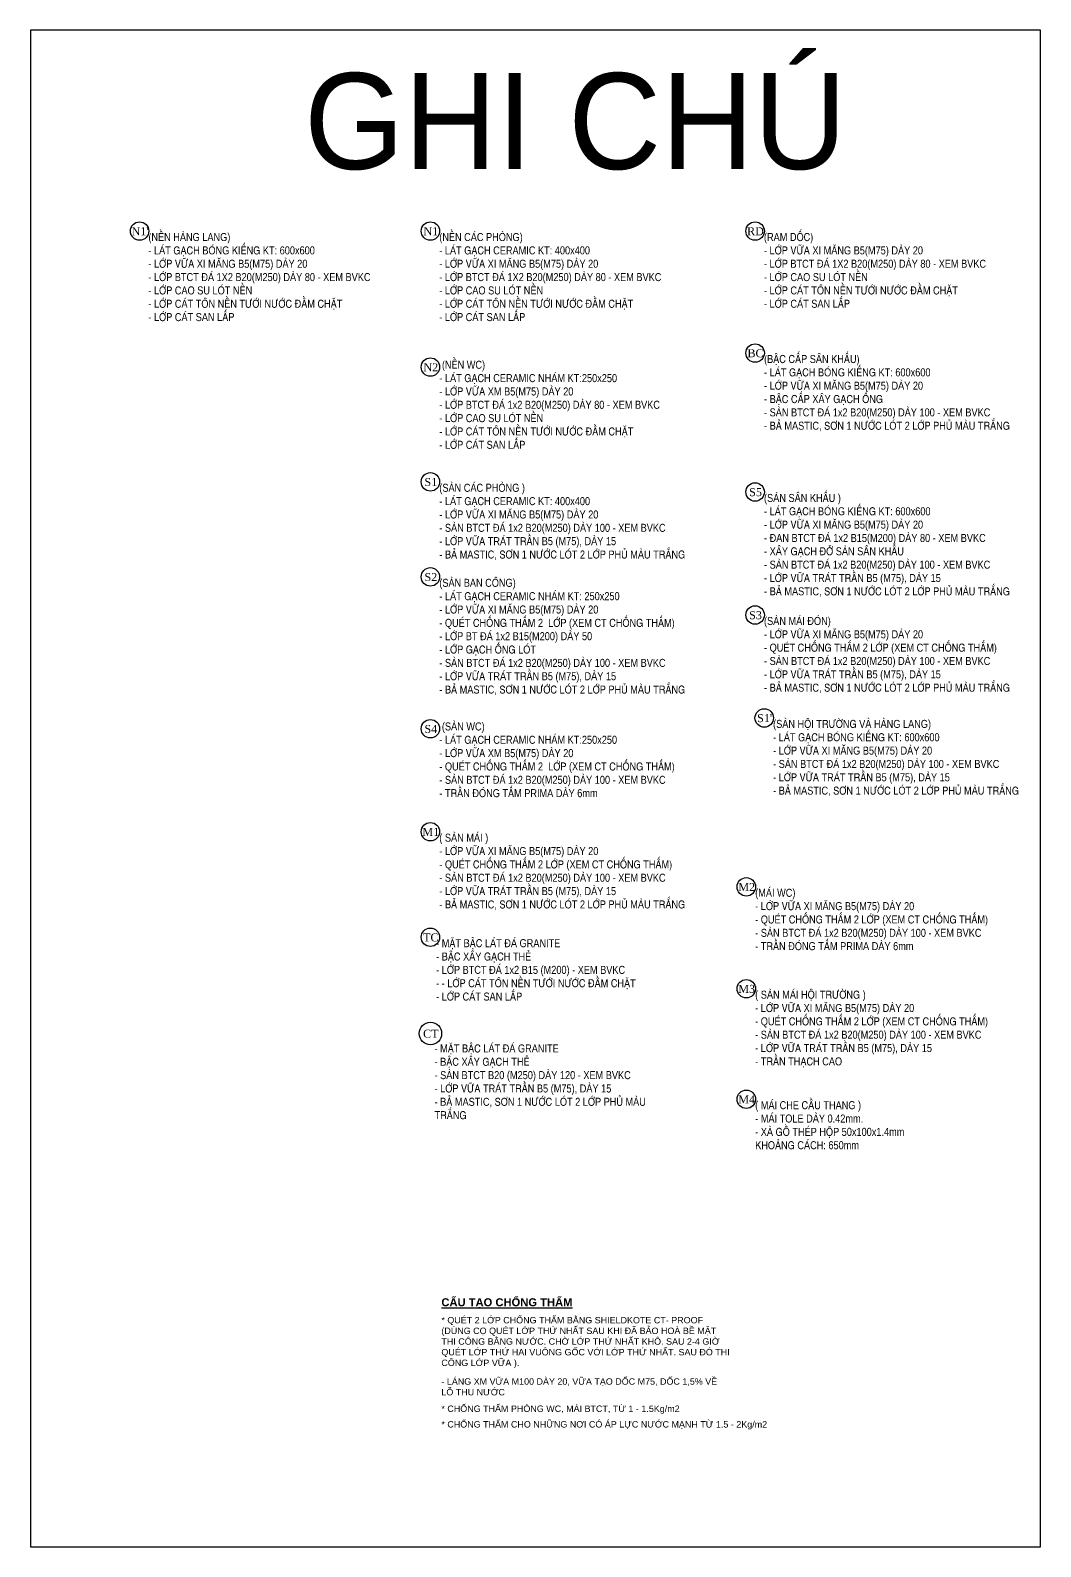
# Model space of a CAD drawing. Header units: inches. Extents: x 452443 to 881249, y 975131 to 1198310.
# Drawn here: x 530940 to 562488, y 981116 to 1028477 of the extents above; entities that cross this region are included whole.
import ezdxf

# ---------------------------------------------------------------- set-up
doc = ezdxf.new("R2010")
doc.units = ezdxf.units.IN
doc.header["$LTSCALE"] = 3.5
doc.header["$MEASUREMENT"] = 0
for name, color, linetype in [('Netthay_126', 126, 'Continuous'), ('NOI THAT', 42, 'Continuous'), ('TEXT2', 7, 'Continuous')]:
    doc.layers.add(name, color=color, linetype=linetype)
doc.layers.add('View', color=8, linetype='Continuous', plot=False)
doc.styles.get("Standard").update_dxf_attribs({"font": 'times.ttf'})
doc.styles.add('TEXT', font='VHELVCN0.TTF')

msp = doc.modelspace()

# ---------------------------------------------------------------- linework, layer by layer
at = {"layer": 'Netthay_126', "ltscale": 200}
for points in [[(534350.7, 1019065.2, 0, 100, 0), (534350.7, 1019359.4, 0, 0, 0), (534350.7, 1021918.3, 0, 0, 0)], [(543432.9, 1019065.2, 0, 100, 0), (543432.9, 1019359.4, 0, 0, 0), (543432.9, 1021918.3, 0, 0, 0)], [(553572.2, 1019631.7, 0, 100, 0), (553572.2, 1019925.9, 0, 0, 0), (553572.2, 1021918.3, 0, 0, 0)], [(553572.2, 1015843.6, 0, 100, 0), (553572.2, 1016137.8, 0, 0, 0), (553572.2, 1018108.8, 0, 0, 0)], [(543432.9, 1015161.6, 0, 100, 0), (543432.9, 1015455.8, 0, 0, 0), (543432.9, 1017670.5, 0, 0, 0)], [(543432.9, 1011808.1, 0, 100, 0), (543432.9, 1012102.3, 0, 0, 0), (543432.9, 1014086.4, 0, 0, 0)], [(553572.2, 1010718.6, 0, 100, 0), (553572.2, 1011012.8, 0, 0, 0), (553572.2, 1013769.3, 0, 0, 0)], [(543432.9, 1007503.8, 0, 100, 0), (543432.9, 1007798, 0, 0, 0), (543432.9, 1011118.1, 0, 0, 0)], [(553572.2, 1007627.8, 0, 100, 0), (553572.2, 1007922, 0, 0, 0), (553572.2, 1009927.1, 0, 0, 0)], [(553855.1, 1004394.7, 0, 100, 0), (553855.1, 1004688.9, 0, 0, 0), (553855.1, 1006711.3, 0, 0, 0)], [(543432.9, 1004336.9, 0, 100, 0), (543432.9, 1004631, 0, 0, 0), (543432.9, 1006373.9, 0, 0, 0)], [(543432.9, 1000880.2, 0, 100, 0), (543432.9, 1001174.3, 0, 0, 0), (543432.9, 1003157.2, 0, 0, 0)], [(553295.7, 999566.3, 0, 100, 0), (553295.7, 999860.4, 0, 0, 0), (553295.7, 1001436.7, 0, 0, 0)], [(543432.9, 997836.8, 0, 100, 0), (543432.9, 998131, 0, 0, 0), (543432.9, 999862.7, 0, 0, 0)], [(553295.7, 995952, 0, 100, 0), (553295.7, 996246.1, 0, 0, 0), (553295.7, 998254.5, 0, 0, 0)], [(543432.9, 994329.4, 0, 100, 0), (543432.9, 994623.5, 0, 0, 0), (543432.9, 996793.2, 0, 0, 0)], [(553295.7, 993458.6, 0, 100, 0), (553295.7, 993752.8, 0, 0, 0), (553295.7, 994802.5, 0, 0, 0)]]:
    msp.add_lwpolyline(points, format="xyseb", dxfattribs=at)
at = {"layer": 'Netthay_126'}
for centre, radius in [((534350.7, 1022206.5), 288.2), ((543432.9, 1022206.5), 288.2), ((553572.2, 1022206.5), 288.2), ((553572.2, 1018397.1), 288.2), ((543432.9, 1017958.8), 288.2), ((543432.9, 1014374.6), 288.2), ((553572.2, 1014057.6), 288.2), ((543432.9, 1011406.3), 288.2), ((553572.2, 1010215.4), 288.2), ((543432.9, 1006662.1), 288.2), ((553855.1, 1006999.6), 288.2), ((543432.9, 1003445.4), 288.2), ((553295.7, 1001724.9), 288.2), ((543432.9, 1000150.9), 288.2), ((553295.7, 998542.8), 288.2), ((543432.9, 997143.2), 350), ((553295.7, 995090.7), 288.2)]:
    msp.add_circle(centre, radius, dxfattribs=at)
at = {"layer": 'View'}
msp.add_lwpolyline([(530939.5, 981115.6), (562487.6, 981115.6), (562487.6, 1028477.3), (530939.5, 1028477.3)], close=True, dxfattribs=at)

# ---------------------------------------------------------------- texts
at = {"char_height": 250, "width": 489.6, "attachment_point": 2, "line_spacing_factor": 0.938532}
for s, insert in [("N1'", (534362.4, 1022326.3)), ('N1', (543444.7, 1022326.3)), ('RD', (553584, 1022326.3)), ('BC', (553584, 1018516.8)), ('N2', (543444.7, 1018078.5)), ('S1', (543444.7, 1014494.4)), ('S5', (553584, 1014177.3)), ('S2', (543444.7, 1011526)), ('S3', (553584, 1010335.1)), ("S1'", (553866.8, 1007119.3)), ('S4', (543444.7, 1006781.9)), ('M1', (543444.7, 1003565.2)), ('M2', (553307.5, 1001844.7)), ('TC', (543444.7, 1000270.7)), ('M3', (553307.5, 998662.5)), ('CT', (543444.7, 997263)), ('M4', (553307.5, 995210.5))]:
    msp.add_mtext(s, dxfattribs=dict(at, insert=insert))
at = {"char_height": 250, "attachment_point": 1, "style": 'TEXT'}
for s, insert, width in [('(NEÀN HAØNG LANG)\\P- LAÙT GAÏCH BOÙNG KIEÁNG KT: 600x600\\P- LÔÙP VÖÕA XI MAÊNG B5(M75) DAØY 20\\P- LÔÙP BTCT ÑAÙ 1X2 B20(M250) DAØY 80 - XEM BVKC\\P- LÔÙP CAO SU LOÙT NEÀN\\P- LÔÙP CAÙT TOÂN NEÀN TÖÔÙI NÖÔÙC ÑAÀM CHAËT\\P- LÔÙP CAÙT SAN LAÁP', (534625.7, 1022145.6), 7622.027), ('(NEÀN CAÙC PHOØNG)\\P- LAÙT GAÏCH CERAMIC KT: 400x400\\P- LÔÙP VÖÕA XI MAÊNG B5(M75) DAØY 20\\P- LÔÙP BTCT ÑAÙ 1X2 B20(M250) DAØY 80 - XEM BVKC\\P- LÔÙP CAO SU LOÙT NEÀN\\P- LÔÙP CAÙT TOÂN NEÀN TÖÔÙI NÖÔÙC ÑAÀM CHAËT\\P- LÔÙP CAÙT SAN LAÁP', (543708, 1022145.6), 7622.027), ('(RAM DOÁC)\\P- LÔÙP VÖÕA XI MAÊNG B5(M75) DAØY 20\\P- LÔÙP BTCT ÑAÙ 1X2 B20(M250) DAØY 80 - XEM BVKC\\P- LÔÙP CAO SU LOÙT NEÀN\\P- LÔÙP CAÙT TOÂN NEÀN TÖÔÙI NÖÔÙC ÑAÀM CHAËT\\P- LÔÙP CAÙT SAN LAÁP', (553847.3, 1022145.6), 7622.027), ('(BAÄC CAÁP SAÂN KHAÁU)\\P- LAÙT GAÏCH BOÙNG KIEÁNG KT: 600x600\\P- LÔÙP VÖÕA XI MAÊNG B5(M75) DAØY 20\\P- BAÄC CAÁP XAÂY GAÏCH OÁNG\\P- SAØN BTCT ÑAÙ 1x2 B20(M250) DAØY 100 - XEM BVKC\\P- BAÛ MASTIC, SÔN 1 NÖÔÙC LOÙT 2 LÔÙP PHUÛ MAØU TRAÉNG', (553849.9, 1018336.2), 8006.523), (' (NEÀN WC)\\P- LAÙT GAÏCH CERAMIC NHAÙM KT:250x250\\P- LÔÙP VÖÕA XM B5(M75) DAØY 20\\P- LÔÙP BTCT ÑAÙ 1x2 B20(M250) DAØY 80 - XEM BVKC\\P- LÔÙP CAO SU LOÙT NEÀN\\P- LÔÙP CAÙT TOÂN NEÀN TÖÔÙI NÖÔÙC ÑAÀM CHAËT\\P- LÔÙP CAÙT SAN LAÁP', (543710.6, 1018156.5), 8132.792), ('(SAØN CAÙC PHOØNG )\\P- LAÙT GAÏCH CERAMIC KT: 400x400\\P- LÔÙP VÖÕA XI MAÊNG B5(M75) DAØY 20\\P- SAØN BTCT ÑAÙ 1x2 B20(M250) DAØY 100 - XEM BVKC\\P{\\C7;- LÔÙP VÖÕA TRAÙT TRAÀN B5 (M75), DAØY 15}\\P- BAÛ MASTIC, SÔN 1 NÖÔÙC LOÙT 2 LÔÙP PHUÛ MAØU TRAÉNG', (543710.6, 1014313.7), 8006.523), ('(SAØN SAÂN KHAÁU )\\P- LAÙT GAÏCH BOÙNG KIEÁNG KT: 600x600\\P- LÔÙP VÖÕA XI MAÊNG B5(M75) DAØY 20\\P- ÑAN BTCT ÑAÙ 1x2 B15(M200) DAØY 80 - XEM BVKC\\P- XAÂY GAÏCH ÑÔÛ SAØN SAÂN KHAÁU\\P- SAØN BTCT ÑAÙ 1x2 B20(M250) DAØY 100 - XEM BVKC\\P{\\C7;- LÔÙP VÖÕA TRAÙT TRAÀN B5 (M75), DAØY 15}\\P- BAÛ MASTIC, SÔN 1 NÖÔÙC LOÙT 2 LÔÙP PHUÛ MAØU TRAÉNG', (553849.9, 1013996.7), 8006.523), ('(SAØN BAN COÂNG)\\P- LAÙT GAÏCH CERAMIC NHAÙM KT: 250x250\\P- LÔÙP VÖÕA XI MAÊNG B5(M75) DAØY 20\\P- QUEÙT CHOÁNG THAÁM 2  LÔÙP (XEM CT CHOÁNG THAÁM)\\P- LÔÙP BT ÑAÙ 1x2 B15(M200) DAØY 50\\P- LÔÙP GAÏCH OÁNG LOÙT\\P- SAØN BTCT ÑAÙ 1x2 B20(M250) DAØY 100 - XEM BVKC\\P{\\C7;- LÔÙP VÖÕA TRAÙT TRAÀN B5 (M75), DAØY 15}\\P- BAÛ MASTIC, SÔN 1 NÖÔÙC LOÙT 2 LÔÙP PHUÛ MAØU TRAÉNG', (543710.6, 1011345.4), 7928.97), ('(SAØN MAÙI ÑOÙN)\\P- LÔÙP VÖÕA XI MAÊNG B5(M75) DAØY 20\\P- QUEÙT CHOÁNG THAÁM 2 LÔÙP (XEM CT CHOÁNG THAÁM)\\P- SAØN BTCT ÑAÙ 1x2 B20(M250) DAØY 100 - XEM BVKC\\P{\\C7;- LÔÙP VÖÕA TRAÙT TRAÀN B5 (M75), DAØY 15}\\P- BAÛ MASTIC, SÔN 1 NÖÔÙC LOÙT 2 LÔÙP PHUÛ MAØU TRAÉNG', (553849.9, 1010154.4), 7928.97), (' (SAØN WC)\\P- LAÙT GAÏCH CERAMIC NHAÙM KT:250x250\\P- LÔÙP VÖÕA XM B5(M75) DAØY 20\\P- QUEÙT CHOÁNG THAÁM 2  LÔÙP (XEM CT CHOÁNG THAÁM)\\P- SAØN BTCT ÑAÙ 1x2 B20(M250) DAØY 100 - XEM BVKC\\P- TRAÀN ÑOÙNG TAÁM PRIMA DAØY 6mm', (543710.6, 1006859.8), 8004.321), ('(SAØN HOÄI TRÖÔØNG VAØ HAØNG LANG)\\P- LAÙT GAÏCH BOÙNG KIEÁNG KT: 600x600\\P- LÔÙP VÖÕA XI MAÊNG B5(M75) DAØY 20\\P- SAØN BTCT ÑAÙ 1x2 B20(M250) DAØY 100 - XEM BVKC\\P{\\C7;- LÔÙP VÖÕA TRAÙT TRAÀN B5 (M75), DAØY 15}\\P- BAÛ MASTIC, SÔN 1 NÖÔÙC LOÙT 2 LÔÙP PHUÛ MAØU TRAÉNG', (554132.7, 1006938.6), 8006.523), ('( SAØN MAÙI )\\P- LÔÙP VÖÕA XI MAÊNG B5(M75) DAØY 20\\P- QUEÙT CHOÁNG THAÁM 2 LÔÙP (XEM CT CHOÁNG THAÁM)\\P- SAØN BTCT ÑAÙ 1x2 B20(M250) DAØY 100 - XEM BVKC\\P{\\C7;- LÔÙP VÖÕA TRAÙT TRAÀN B5 (M75), DAØY 15}\\P- BAÛ MASTIC, SÔN 1 NÖÔÙC LOÙT 2 LÔÙP PHUÛ MAØU TRAÉNG', (543710.6, 1003384.5), 7928.97), ('(MAÙI WC)\\P- LÔÙP VÖÕA XI MAÊNG B5(M75) DAØY 20\\P- QUEÙT CHOÁNG THAÁM 2 LÔÙP (XEM CT CHOÁNG THAÁM)\\P- SAØN BTCT ÑAÙ 1x2 B20(M250) DAØY 100 - XEM BVKC\\P- TRAÀN ÑOÙNG TAÁM PRIMA DAØY 6mm', (553573.4, 1001664), 7928.97), ('- MAËT BAÄC LAÙT ÑAÙ GRANITE \\P- BAÄC XAÂY GAÏCH THEÛ\\P- LÔÙP BTCT ÑAÙ 1x2 B15 (M200) - XEM BVKC\\P- - LÔÙP CAÙT TOÂN NEÀN TÖÔÙI NÖÔÙC ÑAÀM CHAËT\\P- LÔÙP CAÙT SAN LAÁP', (543610.9, 1000090), 7161.033), ('( SAØN MAÙI HOÄI TRÖÔØNG )\\P- LÔÙP VÖÕA XI MAÊNG B5(M75) DAØY 20\\P- QUEÙT CHOÁNG THAÁM 2 LÔÙP (XEM CT CHOÁNG THAÁM)\\P- SAØN BTCT ÑAÙ 1x2 B20(M250) DAØY 100 - XEM BVKC\\P{\\C7;- LÔÙP VÖÕA TRAÙT TRAÀN B5 (M75), DAØY 15}\\P- TRAÀN THAÏCH CAO', (553573.4, 998481.9), 7928.97), ('{\\C7;- MAËT BAÄC LAÙT ÑAÙ GRANITE\\P- BAÄC XAÂY GAÏCH THEÛ\\P- SAØN BTCT B20 (M250) DAØY 120 - XEM BVKC\\P- LÔÙP VÖÕA TRAÙT TRAÀN B5 (M75), DAØY 15\\P- BAÛ MASTIC, SÔN 1 NÖÔÙC LOÙT 2 LÔÙP PHUÛ MAØU TRAÉNG}', (543561.3, 996802.7), 7161.033), ('( MAÙI CHE CAÀU THANG )\\P- MAÙI TOLE DAØY 0.42mm.\\P- XAØ GOÀ THEÙP HOÄP 50x100x1.4mm \\PKHOAÛNG CAÙCH: 650mm', (553573.4, 995029.8), 7928.97)]:
    msp.add_mtext(s, dxfattribs=dict(at, insert=insert, width=width))
at = {"layer": 'NOI THAT', "color": 1, "insert": (547959.1, 1027142.7), "char_height": 3000, "width": 31452.285, "attachment_point": 2, "line_spacing_factor": 0.938532}
msp.add_mtext('{\\fVNI Helve|b0|i0|c0|p2;GHI CHUÙ}', dxfattribs=at)
at = {"layer": 'TEXT2', "attachment_point": 1}
for s, insert, char_height, width in [('{\\fVNI-Helve|b1|i0|c0|p2;\\LCAÁU TAÏO CHOÁNG THAÁM}', (543774.5, 988874.6), 250, 5148.88), ('{\\fVNI-Helve|b0|i0|c0|p2;* QUEÙT 2 LÔÙP CHOÁNG THAÁM BAÈNG SHIELDKOTE CT- PROOF \\P(DUØNG COÏ QUEÙT LÔÙP THÖÙ NHAÁT SAU KHI ÑAÕ BAÛO HOAØ BEÀ MAËT \\PTHI COÂNG BAÈNG NÖÔÙC. CHÔØ LÔÙP THÖÙ NHAÁT KHOÂ. SAU 2-4 GIÔØ \\PQUEÙT LÔÙP THÖÙ HAI VUOÂNG GOÁC VÔÙI LÔÙP THÖÙ NHAÁT. SAU ÑOÙ THI \\PCOÂNG LÔÙP VÖÕA ).}', (543774.5, 988290.9), 200, 10340.742), ('{\\fVNI-Helve|b0|i0|c0|p2;- LAÙNG XM VÖÕA M100 DAØY 20, VÖÕA TAÏO DOÁC M75, DOÁC 1,5% VEÀ LOÃ THU NÖÔÙC}', (543774.5, 986374.1), 200, 8610.276), ('{\\fVNI-Helve|b0|i0|c0|p2;* CHOÁNG THAÁM PHOØNG WC, MAÙI BTCT, TÖØ 1 - 1.5Kg/m2}', (543774.5, 985524.8), 200, 10388.581), ('{\\fVNI-Helve|b0|i0|c0|p2;* CHOÁNG THAÁM CHO NHÖÕNG NÔI COÙ AÙP LÖÏC NÖÔÙC MAÏNH TÖØ 1.5 - 2Kg/m2}', (543774.5, 985036.9), 200, 11482.632)]:
    msp.add_mtext(s, dxfattribs=dict(at, insert=insert, char_height=char_height, width=width))

doc.saveas('drawing.dxf')
